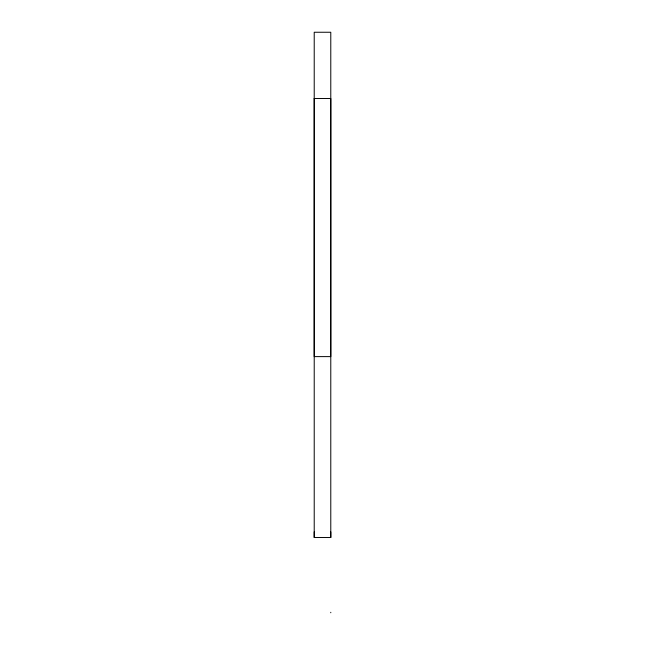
<?xml version="1.0" encoding="UTF-8"?>
<svg xmlns="http://www.w3.org/2000/svg" width="645" height="645" viewBox="0 0 645 645"><rect width="100%" height="100%" fill="white"/><g stroke="black" fill="none" stroke-linecap="round" stroke-linejoin="round"><path stroke-width="0.97" d="M330.78 531.867L330.78 537.519L314.22 537.519L314.22 531.867M330.78 537.519L330.78 32.25L314.22 32.25L314.22 537.519M330.78 612.307L330.78 612.75M314.22 98.516L314.22 356.612L330.78 356.612L330.78 98.516L314.22 98.516"/></g></svg>
